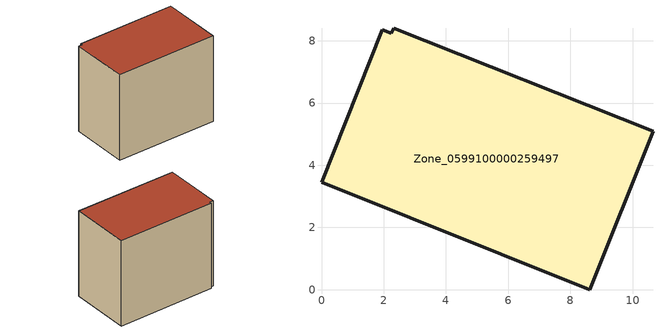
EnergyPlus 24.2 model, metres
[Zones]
Zone_0599100000259497
 floor ground (C_G): 2.24,8.25 2.32,8.4 10.66,5.1 8.63,0 0,3.46 1.95,8.35 z0.53
 wall outside (C_F): 8.63,0 10.66,5.1 2.32,8.4 2.24,8.25 1.95,8.35 0,3.46 8.63,0 z0.53:8.55
 roof outside (C_R): 2.32,8.4 2.24,8.25 1.95,8.35 0,3.46 8.63,0 10.66,5.1 z8.55
[BUILDING]
Pand.0599100000259497: North Axis=0; Terrain=City; Loads Convergence Tolerance Value=0.04; Temperature Convergence Tolerance Value=0.4; Solar Distribution=FullExterior; Maximum Number of Warmup Days=25; Minimum Number of Warmup Days=1
[Site:Location]
Rotterdam.The.Hague.AP_ZH_NLD Design_Conditions: Latitude=51.96; Longitude=4.45; Time Zone=1; Elevation=-4.5
[SITE:GROUNDTEMPERATURE:BUILDINGSURFACE]
18, 18, 18, 18, 18, 18, 18, 18, 18, 18, 18, 18
[MATERIAL] Thermal Absorptance=0.9; Solar Absorptance=0.7; Visible Absorptance=0.7
Name | Roughness | Thickness | Conductivity | Density | Specific Heat
G.TI.1965-1974 | MediumSmooth | 0.15 | 0.882353 | 540 | 1210
F.TI.1965-1974 | Rough | 0.3 | 0.697674 | 1920 | 840
R.TI.1965-1974 | MediumRough | 0.2 | 0.232558 | 1500 | 1000
[CONSTRUCTION]
C_G: G.TI.1965-1974
C_F: F.TI.1965-1974
C_R: R.TI.1965-1974
[ZONE]
Zone_0599100000259497: Type=1; Multiplier=1; Ceiling Height=Autocalculate; Volume=Autocalculate; Floor Area=autocalculate; Part of Total Floor Area=Yes
[ZONEINFILTRATION:DESIGNFLOWRATE]
Infil_Zone_0599100000259497: Zone or ZoneList or Space or SpaceList=Zone_0599100000259497; Schedule=AlwaysOn; Design Flow Rate Calculation Method=Flow/Area; Flow Rate per Floor Area=0.003; Constant Term Coefficient=1; Temperature Term Coefficient=0; Velocity Term Coefficient=0; Velocity Squared Term Coefficient=0
[HVACTEMPLATE:ZONE:IDEALLOADSAIRSYSTEM]
Zone_0599100000259497: Maximum Heating Supply Air Temperature=50; Minimum Cooling Supply Air Temperature=13; Maximum Heating Supply Air Humidity Ratio=0.0156; Minimum Cooling Supply Air Humidity Ratio=0.0077; Heating Limit=NoLimit; Cooling Limit=NoLimit; Dehumidification Control Type=ConstantSensibleHeatRatio; Cooling Sensible Heat Ratio=0.7; Dehumidification Setpoint=60; Humidification Control Type=None; Humidification Setpoint=30; Outdoor Air Method=None; Outdoor Air Flow Rate per Person=0.00944; Outdoor Air Flow Rate per Zone Floor Area=0; Outdoor Air Flow Rate per Zone=0; Demand Controlled Ventilation Type=None; Outdoor Air Economizer Type=NoEconomizer; Heat Recovery Type=None; Sensible Heat Recovery Effectiveness=0.7; Latent Heat Recovery Effectiveness=0.65
[ZONECONTROL:THERMOSTAT]
ThermostatControl_Zone_0599100000259497: Zone or ZoneList=Zone_0599100000259497; Control Type Schedule=DualSetpointControlType; Control 1=Thermostat_Zone_0599100000259497; Temperature Difference Between Cutout And Setpoint=0
[THERMOSTATSETPOINT:DUALSETPOINT]
Thermostat_Zone_0599100000259497: Heating Setpoint Temperature Schedule=HeatingSetpoint_Zone_0599100000259497; Cooling Setpoint Temperature Schedule=CoolingSetpoint_Zone_0599100000259497
[SCHEDULE:COMPACT]
HeatingSetpoint_Zone_0599100000259497: Through: 12/31, For: AllDays, Until: 24:00, 21
CoolingSetpoint_Zone_0599100000259497: Through: 12/31, For: AllDays, Until: 24:00, 24
DualSetpointControlType: Through: 12/31, For: AllDays, Until: 24:00, 4
AlwaysOn: Through: 12/31, For: AllDays, Until: 24:00, 1
